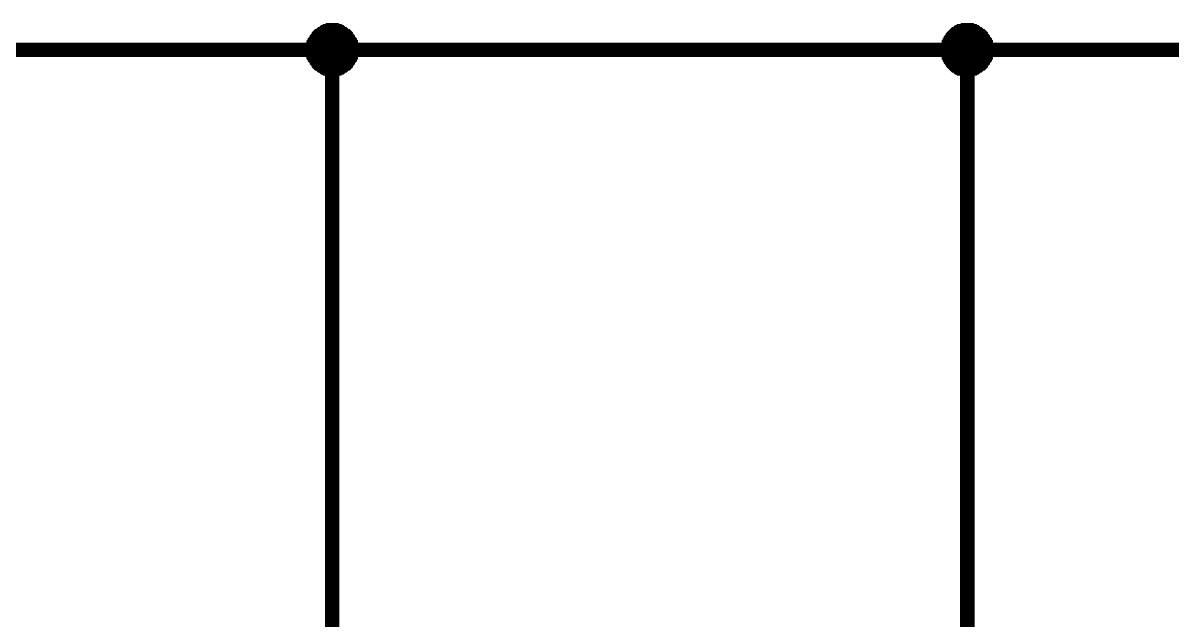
# Model space of a CAD drawing. Header units: millimetres. Extents: x 0 to 594, y 0 to 420.
# Drawn here: x 429.65 to 453.55, y 356.43 to 368.85 of the extents above; entities that cross this region are included whole.
import ezdxf

# ---------------------------------------------------------------- set-up
doc = ezdxf.new("R2010")
doc.units = ezdxf.units.MM
doc.layers.add('Sheet', color=255, linetype='Continuous')

msp = doc.modelspace()

# ---------------------------------------------------------------- linework, layer by layer
at = {"layer": 'Sheet', "color": 0}
for points, const_width in [([(435.573, 368.288), (435.573, 368.31), (435.573, 368.331), (435.573, 368.373), (435.573, 368.394), (435.594, 368.415), (435.594, 368.437), (435.594, 368.458), (435.616, 368.479), (435.616, 368.5), (435.637, 368.521), (435.658, 368.542), (435.658, 368.564), (435.679, 368.585), (435.7, 368.606), (435.7, 368.627), (435.721, 368.648), (435.743, 368.669), (435.764, 368.669), (435.785, 368.691), (435.806, 368.712), (435.827, 368.712), (435.848, 368.733), (435.87, 368.754), (435.891, 368.754), (435.912, 368.775), (435.933, 368.775), (435.954, 368.775), (435.975, 368.796), (435.997, 368.796), (436.039, 368.796), (436.06, 368.796), (436.081, 368.796)], 0.0991), ([(435.573, 368.288), (435.573, 368.31), (435.573, 368.331), (435.573, 368.373), (435.573, 368.394), (435.594, 368.415), (435.594, 368.437), (435.594, 368.458), (435.616, 368.479), (435.616, 368.5), (435.637, 368.521), (435.658, 368.542), (435.658, 368.564), (435.679, 368.585), (435.7, 368.606), (435.7, 368.627), (435.721, 368.648), (435.743, 368.669), (435.764, 368.669), (435.785, 368.691), (435.806, 368.712), (435.827, 368.712), (435.848, 368.733), (435.87, 368.754), (435.891, 368.754), (435.912, 368.775), (435.933, 368.775), (435.954, 368.775), (435.975, 368.796), (435.997, 368.796), (436.039, 368.796), (436.06, 368.796), (436.081, 368.796)], 0.0991), ([(435.573, 368.288), (435.573, 368.31), (435.573, 368.331), (435.573, 368.373), (435.573, 368.394), (435.594, 368.415), (435.594, 368.437), (435.594, 368.458), (435.616, 368.479), (435.616, 368.5), (435.637, 368.521), (435.658, 368.542), (435.658, 368.564), (435.679, 368.585), (435.7, 368.606), (435.7, 368.627), (435.721, 368.648), (435.743, 368.669), (435.764, 368.669), (435.785, 368.691), (435.806, 368.712), (435.827, 368.712), (435.848, 368.733), (435.87, 368.754), (435.891, 368.754), (435.912, 368.775), (435.933, 368.775), (435.954, 368.775), (435.975, 368.796), (435.997, 368.796), (436.039, 368.796), (436.06, 368.796), (436.081, 368.796)], 0.0991), ([(435.573, 368.288), (435.573, 368.31), (435.573, 368.331), (435.573, 368.373), (435.573, 368.394), (435.594, 368.415), (435.594, 368.437), (435.594, 368.458), (435.616, 368.479), (435.616, 368.5), (435.637, 368.521), (435.658, 368.542), (435.658, 368.564), (435.679, 368.585), (435.7, 368.606), (435.7, 368.627), (435.721, 368.648), (435.743, 368.669), (435.764, 368.669), (435.785, 368.691), (435.806, 368.712), (435.827, 368.712), (435.848, 368.733), (435.87, 368.754), (435.891, 368.754), (435.912, 368.775), (435.933, 368.775), (435.954, 368.775), (435.975, 368.796), (435.997, 368.796), (436.039, 368.796), (436.06, 368.796), (436.081, 368.796)], 0.0991), ([(435.573, 368.288), (435.573, 368.31), (435.573, 368.331), (435.573, 368.373), (435.573, 368.394), (435.594, 368.415), (435.594, 368.437), (435.594, 368.458), (435.616, 368.479), (435.616, 368.5), (435.637, 368.521), (435.658, 368.542), (435.658, 368.564), (435.679, 368.585), (435.7, 368.606), (435.7, 368.627), (435.721, 368.648), (435.743, 368.669), (435.764, 368.669), (435.785, 368.691), (435.806, 368.712), (435.827, 368.712), (435.848, 368.733), (435.87, 368.754), (435.891, 368.754), (435.912, 368.775), (435.933, 368.775), (435.954, 368.775), (435.975, 368.796), (435.997, 368.796), (436.039, 368.796), (436.06, 368.796), (436.081, 368.796)], 0.0991), ([(435.573, 368.288), (435.573, 368.31), (435.573, 368.331), (435.573, 368.373), (435.573, 368.394), (435.594, 368.415), (435.594, 368.437), (435.594, 368.458), (435.616, 368.479), (435.616, 368.5), (435.637, 368.521), (435.658, 368.542), (435.658, 368.564), (435.679, 368.585), (435.7, 368.606), (435.7, 368.627), (435.721, 368.648), (435.743, 368.669), (435.764, 368.669), (435.785, 368.691), (435.806, 368.712), (435.827, 368.712), (435.848, 368.733), (435.87, 368.754), (435.891, 368.754), (435.912, 368.775), (435.933, 368.775), (435.954, 368.775), (435.975, 368.796), (435.997, 368.796), (436.039, 368.796), (436.06, 368.796), (436.081, 368.796)], 0.0991), ([(435.573, 368.288), (435.573, 368.31), (435.573, 368.331), (435.573, 368.373), (435.573, 368.394), (435.594, 368.415), (435.594, 368.437), (435.594, 368.458), (435.616, 368.479), (435.616, 368.5), (435.637, 368.521), (435.658, 368.542), (435.658, 368.564), (435.679, 368.585), (435.7, 368.606), (435.7, 368.627), (435.721, 368.648), (435.743, 368.669), (435.764, 368.669), (435.785, 368.691), (435.806, 368.712), (435.827, 368.712), (435.848, 368.733), (435.87, 368.754), (435.891, 368.754), (435.912, 368.775), (435.933, 368.775), (435.954, 368.775), (435.975, 368.796), (435.997, 368.796), (436.039, 368.796), (436.06, 368.796), (436.081, 368.796)], 0.0991), ([(435.573, 368.288), (435.573, 368.31), (435.573, 368.331), (435.573, 368.373), (435.573, 368.394), (435.594, 368.415), (435.594, 368.437), (435.594, 368.458), (435.616, 368.479), (435.616, 368.5), (435.637, 368.521), (435.658, 368.542), (435.658, 368.564), (435.679, 368.585), (435.7, 368.606), (435.7, 368.627), (435.721, 368.648), (435.743, 368.669), (435.764, 368.669), (435.785, 368.691), (435.806, 368.712), (435.827, 368.712), (435.848, 368.733), (435.87, 368.754), (435.891, 368.754), (435.912, 368.775), (435.933, 368.775), (435.954, 368.775), (435.975, 368.796), (435.997, 368.796), (436.039, 368.796), (436.06, 368.796), (436.081, 368.796)], 0.0991), ([(436.081, 368.796), (436.081, 368.796)], 0.0991), ([(436.081, 368.796), (436.102, 368.796), (436.124, 368.796), (436.166, 368.796), (436.187, 368.796), (436.208, 368.775), (436.229, 368.775), (436.25, 368.775), (436.272, 368.754), (436.293, 368.754), (436.314, 368.733), (436.335, 368.712), (436.356, 368.712), (436.377, 368.691), (436.399, 368.669), (436.42, 368.669), (436.441, 368.648), (436.462, 368.627), (436.462, 368.606), (436.483, 368.585), (436.504, 368.564), (436.504, 368.542), (436.526, 368.521), (436.547, 368.5), (436.547, 368.479), (436.568, 368.458), (436.568, 368.437), (436.568, 368.415), (436.589, 368.394), (436.589, 368.373), (436.589, 368.331), (436.589, 368.31), (436.589, 368.288)], 0.0991), ([(436.081, 368.796), (436.081, 368.796)], 0.0991), ([(436.081, 368.796), (436.102, 368.796), (436.124, 368.796), (436.166, 368.796), (436.187, 368.796), (436.208, 368.775), (436.229, 368.775), (436.25, 368.775), (436.272, 368.754), (436.293, 368.754), (436.314, 368.733), (436.335, 368.712), (436.356, 368.712), (436.377, 368.691), (436.399, 368.669), (436.42, 368.669), (436.441, 368.648), (436.462, 368.627), (436.462, 368.606), (436.483, 368.585), (436.504, 368.564), (436.504, 368.542), (436.526, 368.521), (436.547, 368.5), (436.547, 368.479), (436.568, 368.458), (436.568, 368.437), (436.568, 368.415), (436.589, 368.394), (436.589, 368.373), (436.589, 368.331), (436.589, 368.31), (436.589, 368.288)], 0.0991), ([(436.081, 368.796), (436.081, 368.796)], 0.0991), ([(436.081, 368.796), (436.102, 368.796), (436.124, 368.796), (436.166, 368.796), (436.187, 368.796), (436.208, 368.775), (436.229, 368.775), (436.25, 368.775), (436.272, 368.754), (436.293, 368.754), (436.314, 368.733), (436.335, 368.712), (436.356, 368.712), (436.377, 368.691), (436.399, 368.669), (436.42, 368.669), (436.441, 368.648), (436.462, 368.627), (436.462, 368.606), (436.483, 368.585), (436.504, 368.564), (436.504, 368.542), (436.526, 368.521), (436.547, 368.5), (436.547, 368.479), (436.568, 368.458), (436.568, 368.437), (436.568, 368.415), (436.589, 368.394), (436.589, 368.373), (436.589, 368.331), (436.589, 368.31), (436.589, 368.288)], 0.0991), ([(436.081, 368.796), (436.081, 368.796)], 0.0991), ([(436.081, 368.796), (436.102, 368.796), (436.124, 368.796), (436.166, 368.796), (436.187, 368.796), (436.208, 368.775), (436.229, 368.775), (436.25, 368.775), (436.272, 368.754), (436.293, 368.754), (436.314, 368.733), (436.335, 368.712), (436.356, 368.712), (436.377, 368.691), (436.399, 368.669), (436.42, 368.669), (436.441, 368.648), (436.462, 368.627), (436.462, 368.606), (436.483, 368.585), (436.504, 368.564), (436.504, 368.542), (436.526, 368.521), (436.547, 368.5), (436.547, 368.479), (436.568, 368.458), (436.568, 368.437), (436.568, 368.415), (436.589, 368.394), (436.589, 368.373), (436.589, 368.331), (436.589, 368.31), (436.589, 368.288)], 0.0991), ([(436.081, 368.796), (436.081, 368.796)], 0.0991), ([(436.081, 368.796), (436.102, 368.796), (436.124, 368.796), (436.166, 368.796), (436.187, 368.796), (436.208, 368.775), (436.229, 368.775), (436.25, 368.775), (436.272, 368.754), (436.293, 368.754), (436.314, 368.733), (436.335, 368.712), (436.356, 368.712), (436.377, 368.691), (436.399, 368.669), (436.42, 368.669), (436.441, 368.648), (436.462, 368.627), (436.462, 368.606), (436.483, 368.585), (436.504, 368.564), (436.504, 368.542), (436.526, 368.521), (436.547, 368.5), (436.547, 368.479), (436.568, 368.458), (436.568, 368.437), (436.568, 368.415), (436.589, 368.394), (436.589, 368.373), (436.589, 368.331), (436.589, 368.31), (436.589, 368.288)], 0.0991), ([(436.081, 368.796), (436.081, 368.796)], 0.0991), ([(436.081, 368.796), (436.102, 368.796), (436.124, 368.796), (436.166, 368.796), (436.187, 368.796), (436.208, 368.775), (436.229, 368.775), (436.25, 368.775), (436.272, 368.754), (436.293, 368.754), (436.314, 368.733), (436.335, 368.712), (436.356, 368.712), (436.377, 368.691), (436.399, 368.669), (436.42, 368.669), (436.441, 368.648), (436.462, 368.627), (436.462, 368.606), (436.483, 368.585), (436.504, 368.564), (436.504, 368.542), (436.526, 368.521), (436.547, 368.5), (436.547, 368.479), (436.568, 368.458), (436.568, 368.437), (436.568, 368.415), (436.589, 368.394), (436.589, 368.373), (436.589, 368.331), (436.589, 368.31), (436.589, 368.288)], 0.0991), ([(436.081, 368.796), (436.081, 368.796)], 0.0991), ([(436.081, 368.796), (436.102, 368.796), (436.124, 368.796), (436.166, 368.796), (436.187, 368.796), (436.208, 368.775), (436.229, 368.775), (436.25, 368.775), (436.272, 368.754), (436.293, 368.754), (436.314, 368.733), (436.335, 368.712), (436.356, 368.712), (436.377, 368.691), (436.399, 368.669), (436.42, 368.669), (436.441, 368.648), (436.462, 368.627), (436.462, 368.606), (436.483, 368.585), (436.504, 368.564), (436.504, 368.542), (436.526, 368.521), (436.547, 368.5), (436.547, 368.479), (436.568, 368.458), (436.568, 368.437), (436.568, 368.415), (436.589, 368.394), (436.589, 368.373), (436.589, 368.331), (436.589, 368.31), (436.589, 368.288)], 0.0991), ([(436.081, 368.796), (436.081, 368.796)], 0.0991), ([(436.081, 368.796), (436.102, 368.796), (436.124, 368.796), (436.166, 368.796), (436.187, 368.796), (436.208, 368.775), (436.229, 368.775), (436.25, 368.775), (436.272, 368.754), (436.293, 368.754), (436.314, 368.733), (436.335, 368.712), (436.356, 368.712), (436.377, 368.691), (436.399, 368.669), (436.42, 368.669), (436.441, 368.648), (436.462, 368.627), (436.462, 368.606), (436.483, 368.585), (436.504, 368.564), (436.504, 368.542), (436.526, 368.521), (436.547, 368.5), (436.547, 368.479), (436.568, 368.458), (436.568, 368.437), (436.568, 368.415), (436.589, 368.394), (436.589, 368.373), (436.589, 368.331), (436.589, 368.31), (436.589, 368.288)], 0.0991), ([(448.781, 368.288), (448.781, 368.31), (448.781, 368.331), (448.781, 368.373), (448.781, 368.394), (448.802, 368.415), (448.802, 368.437), (448.802, 368.458), (448.823, 368.479), (448.823, 368.5), (448.844, 368.521), (448.844, 368.542), (448.865, 368.564), (448.887, 368.585), (448.887, 368.606), (448.908, 368.627), (448.929, 368.648), (448.95, 368.669), (448.95, 368.669), (448.971, 368.691), (448.992, 368.712), (449.014, 368.712), (449.035, 368.733), (449.056, 368.754), (449.077, 368.754), (449.098, 368.775), (449.141, 368.775), (449.162, 368.775), (449.183, 368.796), (449.204, 368.796), (449.225, 368.796), (449.268, 368.796), (449.289, 368.796)], 0.0991), ([(448.781, 368.288), (448.781, 368.31), (448.781, 368.331), (448.781, 368.373), (448.781, 368.394), (448.802, 368.415), (448.802, 368.437), (448.802, 368.458), (448.823, 368.479), (448.823, 368.5), (448.844, 368.521), (448.844, 368.542), (448.865, 368.564), (448.887, 368.585), (448.887, 368.606), (448.908, 368.627), (448.929, 368.648), (448.95, 368.669), (448.95, 368.669), (448.971, 368.691), (448.992, 368.712), (449.014, 368.712), (449.035, 368.733), (449.056, 368.754), (449.077, 368.754), (449.098, 368.775), (449.141, 368.775), (449.162, 368.775), (449.183, 368.796), (449.204, 368.796), (449.225, 368.796), (449.268, 368.796), (449.289, 368.796)], 0.0991), ([(448.781, 368.288), (448.781, 368.31), (448.781, 368.331), (448.781, 368.373), (448.781, 368.394), (448.802, 368.415), (448.802, 368.437), (448.802, 368.458), (448.823, 368.479), (448.823, 368.5), (448.844, 368.521), (448.844, 368.542), (448.865, 368.564), (448.887, 368.585), (448.887, 368.606), (448.908, 368.627), (448.929, 368.648), (448.95, 368.669), (448.95, 368.669), (448.971, 368.691), (448.992, 368.712), (449.014, 368.712), (449.035, 368.733), (449.056, 368.754), (449.077, 368.754), (449.098, 368.775), (449.141, 368.775), (449.162, 368.775), (449.183, 368.796), (449.204, 368.796), (449.225, 368.796), (449.268, 368.796), (449.289, 368.796)], 0.0991), ([(448.781, 368.288), (448.781, 368.31), (448.781, 368.331), (448.781, 368.373), (448.781, 368.394), (448.802, 368.415), (448.802, 368.437), (448.802, 368.458), (448.823, 368.479), (448.823, 368.5), (448.844, 368.521), (448.844, 368.542), (448.865, 368.564), (448.887, 368.585), (448.887, 368.606), (448.908, 368.627), (448.929, 368.648), (448.95, 368.669), (448.95, 368.669), (448.971, 368.691), (448.992, 368.712), (449.014, 368.712), (449.035, 368.733), (449.056, 368.754), (449.077, 368.754), (449.098, 368.775), (449.141, 368.775), (449.162, 368.775), (449.183, 368.796), (449.204, 368.796), (449.225, 368.796), (449.268, 368.796), (449.289, 368.796)], 0.0991), ([(448.781, 368.288), (448.781, 368.31), (448.781, 368.331), (448.781, 368.373), (448.781, 368.394), (448.802, 368.415), (448.802, 368.437), (448.802, 368.458), (448.823, 368.479), (448.823, 368.5), (448.844, 368.521), (448.844, 368.542), (448.865, 368.564), (448.887, 368.585), (448.887, 368.606), (448.908, 368.627), (448.929, 368.648), (448.95, 368.669), (448.95, 368.669), (448.971, 368.691), (448.992, 368.712), (449.014, 368.712), (449.035, 368.733), (449.056, 368.754), (449.077, 368.754), (449.098, 368.775), (449.141, 368.775), (449.162, 368.775), (449.183, 368.796), (449.204, 368.796), (449.225, 368.796), (449.268, 368.796), (449.289, 368.796)], 0.0991), ([(448.781, 368.288), (448.781, 368.31), (448.781, 368.331), (448.781, 368.373), (448.781, 368.394), (448.802, 368.415), (448.802, 368.437), (448.802, 368.458), (448.823, 368.479), (448.823, 368.5), (448.844, 368.521), (448.844, 368.542), (448.865, 368.564), (448.887, 368.585), (448.887, 368.606), (448.908, 368.627), (448.929, 368.648), (448.95, 368.669), (448.95, 368.669), (448.971, 368.691), (448.992, 368.712), (449.014, 368.712), (449.035, 368.733), (449.056, 368.754), (449.077, 368.754), (449.098, 368.775), (449.141, 368.775), (449.162, 368.775), (449.183, 368.796), (449.204, 368.796), (449.225, 368.796), (449.268, 368.796), (449.289, 368.796)], 0.0991), ([(448.781, 368.288), (448.781, 368.31), (448.781, 368.331), (448.781, 368.373), (448.781, 368.394), (448.802, 368.415), (448.802, 368.437), (448.802, 368.458), (448.823, 368.479), (448.823, 368.5), (448.844, 368.521), (448.844, 368.542), (448.865, 368.564), (448.887, 368.585), (448.887, 368.606), (448.908, 368.627), (448.929, 368.648), (448.95, 368.669), (448.95, 368.669), (448.971, 368.691), (448.992, 368.712), (449.014, 368.712), (449.035, 368.733), (449.056, 368.754), (449.077, 368.754), (449.098, 368.775), (449.141, 368.775), (449.162, 368.775), (449.183, 368.796), (449.204, 368.796), (449.225, 368.796), (449.268, 368.796), (449.289, 368.796)], 0.0991), ([(448.781, 368.288), (448.781, 368.31), (448.781, 368.331), (448.781, 368.373), (448.781, 368.394), (448.802, 368.415), (448.802, 368.437), (448.802, 368.458), (448.823, 368.479), (448.823, 368.5), (448.844, 368.521), (448.844, 368.542), (448.865, 368.564), (448.887, 368.585), (448.887, 368.606), (448.908, 368.627), (448.929, 368.648), (448.95, 368.669), (448.95, 368.669), (448.971, 368.691), (448.992, 368.712), (449.014, 368.712), (449.035, 368.733), (449.056, 368.754), (449.077, 368.754), (449.098, 368.775), (449.141, 368.775), (449.162, 368.775), (449.183, 368.796), (449.204, 368.796), (449.225, 368.796), (449.268, 368.796), (449.289, 368.796)], 0.0991), ([(449.289, 368.796), (449.289, 368.796)], 0.0991), ([(449.289, 368.796), (449.31, 368.796), (449.331, 368.796), (449.373, 368.796), (449.395, 368.796), (449.416, 368.775), (449.437, 368.775), (449.458, 368.775), (449.479, 368.754), (449.5, 368.754), (449.522, 368.733), (449.543, 368.712), (449.564, 368.712), (449.585, 368.691), (449.606, 368.669), (449.627, 368.669), (449.649, 368.648), (449.67, 368.627), (449.67, 368.606), (449.691, 368.585), (449.712, 368.564), (449.712, 368.542), (449.733, 368.521), (449.754, 368.5), (449.754, 368.479), (449.776, 368.458), (449.776, 368.437), (449.776, 368.415), (449.797, 368.394), (449.797, 368.373), (449.797, 368.331), (449.797, 368.31), (449.797, 368.288)], 0.0991), ([(449.289, 368.796), (449.289, 368.796)], 0.0991), ([(449.289, 368.796), (449.31, 368.796), (449.331, 368.796), (449.373, 368.796), (449.395, 368.796), (449.416, 368.775), (449.437, 368.775), (449.458, 368.775), (449.479, 368.754), (449.5, 368.754), (449.522, 368.733), (449.543, 368.712), (449.564, 368.712), (449.585, 368.691), (449.606, 368.669), (449.627, 368.669), (449.649, 368.648), (449.67, 368.627), (449.67, 368.606), (449.691, 368.585), (449.712, 368.564), (449.712, 368.542), (449.733, 368.521), (449.754, 368.5), (449.754, 368.479), (449.776, 368.458), (449.776, 368.437), (449.776, 368.415), (449.797, 368.394), (449.797, 368.373), (449.797, 368.331), (449.797, 368.31), (449.797, 368.288)], 0.0991), ([(449.289, 368.796), (449.289, 368.796)], 0.0991), ([(449.289, 368.796), (449.31, 368.796), (449.331, 368.796), (449.373, 368.796), (449.395, 368.796), (449.416, 368.775), (449.437, 368.775), (449.458, 368.775), (449.479, 368.754), (449.5, 368.754), (449.522, 368.733), (449.543, 368.712), (449.564, 368.712), (449.585, 368.691), (449.606, 368.669), (449.627, 368.669), (449.649, 368.648), (449.67, 368.627), (449.67, 368.606), (449.691, 368.585), (449.712, 368.564), (449.712, 368.542), (449.733, 368.521), (449.754, 368.5), (449.754, 368.479), (449.776, 368.458), (449.776, 368.437), (449.776, 368.415), (449.797, 368.394), (449.797, 368.373), (449.797, 368.331), (449.797, 368.31), (449.797, 368.288)], 0.0991), ([(449.289, 368.796), (449.289, 368.796)], 0.0991), ([(449.289, 368.796), (449.31, 368.796), (449.331, 368.796), (449.373, 368.796), (449.395, 368.796), (449.416, 368.775), (449.437, 368.775), (449.458, 368.775), (449.479, 368.754), (449.5, 368.754), (449.522, 368.733), (449.543, 368.712), (449.564, 368.712), (449.585, 368.691), (449.606, 368.669), (449.627, 368.669), (449.649, 368.648), (449.67, 368.627), (449.67, 368.606), (449.691, 368.585), (449.712, 368.564), (449.712, 368.542), (449.733, 368.521), (449.754, 368.5), (449.754, 368.479), (449.776, 368.458), (449.776, 368.437), (449.776, 368.415), (449.797, 368.394), (449.797, 368.373), (449.797, 368.331), (449.797, 368.31), (449.797, 368.288)], 0.0991), ([(449.289, 368.796), (449.289, 368.796)], 0.0991), ([(449.289, 368.796), (449.31, 368.796), (449.331, 368.796), (449.373, 368.796), (449.395, 368.796), (449.416, 368.775), (449.437, 368.775), (449.458, 368.775), (449.479, 368.754), (449.5, 368.754), (449.522, 368.733), (449.543, 368.712), (449.564, 368.712), (449.585, 368.691), (449.606, 368.669), (449.627, 368.669), (449.649, 368.648), (449.67, 368.627), (449.67, 368.606), (449.691, 368.585), (449.712, 368.564), (449.712, 368.542), (449.733, 368.521), (449.754, 368.5), (449.754, 368.479), (449.776, 368.458), (449.776, 368.437), (449.776, 368.415), (449.797, 368.394), (449.797, 368.373), (449.797, 368.331), (449.797, 368.31), (449.797, 368.288)], 0.0991), ([(449.289, 368.796), (449.289, 368.796)], 0.0991), ([(449.289, 368.796), (449.31, 368.796), (449.331, 368.796), (449.373, 368.796), (449.395, 368.796), (449.416, 368.775), (449.437, 368.775), (449.458, 368.775), (449.479, 368.754), (449.5, 368.754), (449.522, 368.733), (449.543, 368.712), (449.564, 368.712), (449.585, 368.691), (449.606, 368.669), (449.627, 368.669), (449.649, 368.648), (449.67, 368.627), (449.67, 368.606), (449.691, 368.585), (449.712, 368.564), (449.712, 368.542), (449.733, 368.521), (449.754, 368.5), (449.754, 368.479), (449.776, 368.458), (449.776, 368.437), (449.776, 368.415), (449.797, 368.394), (449.797, 368.373), (449.797, 368.331), (449.797, 368.31), (449.797, 368.288)], 0.0991), ([(449.289, 368.796), (449.289, 368.796)], 0.0991), ([(449.289, 368.796), (449.31, 368.796), (449.331, 368.796), (449.373, 368.796), (449.395, 368.796), (449.416, 368.775), (449.437, 368.775), (449.458, 368.775), (449.479, 368.754), (449.5, 368.754), (449.522, 368.733), (449.543, 368.712), (449.564, 368.712), (449.585, 368.691), (449.606, 368.669), (449.627, 368.669), (449.649, 368.648), (449.67, 368.627), (449.67, 368.606), (449.691, 368.585), (449.712, 368.564), (449.712, 368.542), (449.733, 368.521), (449.754, 368.5), (449.754, 368.479), (449.776, 368.458), (449.776, 368.437), (449.776, 368.415), (449.797, 368.394), (449.797, 368.373), (449.797, 368.331), (449.797, 368.31), (449.797, 368.288)], 0.0991), ([(449.289, 368.796), (449.289, 368.796)], 0.0991), ([(449.289, 368.796), (449.31, 368.796), (449.331, 368.796), (449.373, 368.796), (449.395, 368.796), (449.416, 368.775), (449.437, 368.775), (449.458, 368.775), (449.479, 368.754), (449.5, 368.754), (449.522, 368.733), (449.543, 368.712), (449.564, 368.712), (449.585, 368.691), (449.606, 368.669), (449.627, 368.669), (449.649, 368.648), (449.67, 368.627), (449.67, 368.606), (449.691, 368.585), (449.712, 368.564), (449.712, 368.542), (449.733, 368.521), (449.754, 368.5), (449.754, 368.479), (449.776, 368.458), (449.776, 368.437), (449.776, 368.415), (449.797, 368.394), (449.797, 368.373), (449.797, 368.331), (449.797, 368.31), (449.797, 368.288)], 0.0991), ([(347.079, 303.686), (420.291, 303.686), (420.291, 368.288), (420.291, 368.288), (436.081, 368.288), (436.081, 343.099)], 0.3), ([(436.081, 367.78), (436.06, 367.78), (436.039, 367.78), (435.997, 367.78), (435.975, 367.78), (435.954, 367.802), (435.933, 367.802), (435.912, 367.802), (435.891, 367.823), (435.87, 367.823), (435.848, 367.844), (435.827, 367.865), (435.806, 367.865), (435.785, 367.886), (435.764, 367.907), (435.743, 367.907), (435.721, 367.929), (435.7, 367.95), (435.7, 367.971), (435.679, 367.992), (435.658, 368.013), (435.658, 368.034), (435.637, 368.056), (435.616, 368.077), (435.616, 368.098), (435.594, 368.119), (435.594, 368.14), (435.594, 368.161), (435.573, 368.183), (435.573, 368.204), (435.573, 368.246), (435.573, 368.267), (435.573, 368.288)], 0.0991), ([(435.573, 368.288), (435.573, 368.288)], 0.0991), ([(436.081, 367.78), (436.06, 367.78), (436.039, 367.78), (435.997, 367.78), (435.975, 367.78), (435.954, 367.802), (435.933, 367.802), (435.912, 367.802), (435.891, 367.823), (435.87, 367.823), (435.848, 367.844), (435.827, 367.865), (435.806, 367.865), (435.785, 367.886), (435.764, 367.907), (435.743, 367.907), (435.721, 367.929), (435.7, 367.95), (435.7, 367.971), (435.679, 367.992), (435.658, 368.013), (435.658, 368.034), (435.637, 368.056), (435.616, 368.077), (435.616, 368.098), (435.594, 368.119), (435.594, 368.14), (435.594, 368.161), (435.573, 368.183), (435.573, 368.204), (435.573, 368.246), (435.573, 368.267), (435.573, 368.288)], 0.0991), ([(435.573, 368.288), (435.573, 368.288)], 0.0991), ([(436.081, 367.78), (436.06, 367.78), (436.039, 367.78), (435.997, 367.78), (435.975, 367.78), (435.954, 367.802), (435.933, 367.802), (435.912, 367.802), (435.891, 367.823), (435.87, 367.823), (435.848, 367.844), (435.827, 367.865), (435.806, 367.865), (435.785, 367.886), (435.764, 367.907), (435.743, 367.907), (435.721, 367.929), (435.7, 367.95), (435.7, 367.971), (435.679, 367.992), (435.658, 368.013), (435.658, 368.034), (435.637, 368.056), (435.616, 368.077), (435.616, 368.098), (435.594, 368.119), (435.594, 368.14), (435.594, 368.161), (435.573, 368.183), (435.573, 368.204), (435.573, 368.246), (435.573, 368.267), (435.573, 368.288)], 0.0991), ([(435.573, 368.288), (435.573, 368.288)], 0.0991), ([(436.081, 367.78), (436.06, 367.78), (436.039, 367.78), (435.997, 367.78), (435.975, 367.78), (435.954, 367.802), (435.933, 367.802), (435.912, 367.802), (435.891, 367.823), (435.87, 367.823), (435.848, 367.844), (435.827, 367.865), (435.806, 367.865), (435.785, 367.886), (435.764, 367.907), (435.743, 367.907), (435.721, 367.929), (435.7, 367.95), (435.7, 367.971), (435.679, 367.992), (435.658, 368.013), (435.658, 368.034), (435.637, 368.056), (435.616, 368.077), (435.616, 368.098), (435.594, 368.119), (435.594, 368.14), (435.594, 368.161), (435.573, 368.183), (435.573, 368.204), (435.573, 368.246), (435.573, 368.267), (435.573, 368.288)], 0.0991), ([(435.573, 368.288), (435.573, 368.288)], 0.0991), ([(436.081, 367.78), (436.06, 367.78), (436.039, 367.78), (435.997, 367.78), (435.975, 367.78), (435.954, 367.802), (435.933, 367.802), (435.912, 367.802), (435.891, 367.823), (435.87, 367.823), (435.848, 367.844), (435.827, 367.865), (435.806, 367.865), (435.785, 367.886), (435.764, 367.907), (435.743, 367.907), (435.721, 367.929), (435.7, 367.95), (435.7, 367.971), (435.679, 367.992), (435.658, 368.013), (435.658, 368.034), (435.637, 368.056), (435.616, 368.077), (435.616, 368.098), (435.594, 368.119), (435.594, 368.14), (435.594, 368.161), (435.573, 368.183), (435.573, 368.204), (435.573, 368.246), (435.573, 368.267), (435.573, 368.288)], 0.0991), ([(435.573, 368.288), (435.573, 368.288)], 0.0991), ([(436.081, 367.78), (436.06, 367.78), (436.039, 367.78), (435.997, 367.78), (435.975, 367.78), (435.954, 367.802), (435.933, 367.802), (435.912, 367.802), (435.891, 367.823), (435.87, 367.823), (435.848, 367.844), (435.827, 367.865), (435.806, 367.865), (435.785, 367.886), (435.764, 367.907), (435.743, 367.907), (435.721, 367.929), (435.7, 367.95), (435.7, 367.971), (435.679, 367.992), (435.658, 368.013), (435.658, 368.034), (435.637, 368.056), (435.616, 368.077), (435.616, 368.098), (435.594, 368.119), (435.594, 368.14), (435.594, 368.161), (435.573, 368.183), (435.573, 368.204), (435.573, 368.246), (435.573, 368.267), (435.573, 368.288)], 0.0991), ([(435.573, 368.288), (435.573, 368.288)], 0.0991), ([(436.081, 367.78), (436.06, 367.78), (436.039, 367.78), (435.997, 367.78), (435.975, 367.78), (435.954, 367.802), (435.933, 367.802), (435.912, 367.802), (435.891, 367.823), (435.87, 367.823), (435.848, 367.844), (435.827, 367.865), (435.806, 367.865), (435.785, 367.886), (435.764, 367.907), (435.743, 367.907), (435.721, 367.929), (435.7, 367.95), (435.7, 367.971), (435.679, 367.992), (435.658, 368.013), (435.658, 368.034), (435.637, 368.056), (435.616, 368.077), (435.616, 368.098), (435.594, 368.119), (435.594, 368.14), (435.594, 368.161), (435.573, 368.183), (435.573, 368.204), (435.573, 368.246), (435.573, 368.267), (435.573, 368.288)], 0.0991), ([(435.573, 368.288), (435.573, 368.288)], 0.0991), ([(436.081, 367.78), (436.06, 367.78), (436.039, 367.78), (435.997, 367.78), (435.975, 367.78), (435.954, 367.802), (435.933, 367.802), (435.912, 367.802), (435.891, 367.823), (435.87, 367.823), (435.848, 367.844), (435.827, 367.865), (435.806, 367.865), (435.785, 367.886), (435.764, 367.907), (435.743, 367.907), (435.721, 367.929), (435.7, 367.95), (435.7, 367.971), (435.679, 367.992), (435.658, 368.013), (435.658, 368.034), (435.637, 368.056), (435.616, 368.077), (435.616, 368.098), (435.594, 368.119), (435.594, 368.14), (435.594, 368.161), (435.573, 368.183), (435.573, 368.204), (435.573, 368.246), (435.573, 368.267), (435.573, 368.288)], 0.0991), ([(435.573, 368.288), (435.573, 368.288)], 0.0991), ([(436.081, 368.288), (449.289, 368.288), (449.289, 338.485)], 0.3), ([(436.589, 368.288), (436.589, 368.267), (436.589, 368.246), (436.589, 368.204), (436.589, 368.183), (436.568, 368.161), (436.568, 368.14), (436.568, 368.119), (436.547, 368.098), (436.547, 368.077), (436.526, 368.056), (436.504, 368.034), (436.504, 368.013), (436.483, 367.992), (436.462, 367.971), (436.462, 367.95), (436.441, 367.929), (436.42, 367.907), (436.399, 367.907), (436.377, 367.886), (436.356, 367.865), (436.335, 367.865), (436.314, 367.844), (436.293, 367.823), (436.272, 367.823), (436.25, 367.802), (436.229, 367.802), (436.208, 367.802), (436.187, 367.78), (436.166, 367.78), (436.124, 367.78), (436.102, 367.78), (436.081, 367.78)], 0.0991), ([(436.589, 368.288), (436.589, 368.267), (436.589, 368.246), (436.589, 368.204), (436.589, 368.183), (436.568, 368.161), (436.568, 368.14), (436.568, 368.119), (436.547, 368.098), (436.547, 368.077), (436.526, 368.056), (436.504, 368.034), (436.504, 368.013), (436.483, 367.992), (436.462, 367.971), (436.462, 367.95), (436.441, 367.929), (436.42, 367.907), (436.399, 367.907), (436.377, 367.886), (436.356, 367.865), (436.335, 367.865), (436.314, 367.844), (436.293, 367.823), (436.272, 367.823), (436.25, 367.802), (436.229, 367.802), (436.208, 367.802), (436.187, 367.78), (436.166, 367.78), (436.124, 367.78), (436.102, 367.78), (436.081, 367.78)], 0.0991), ([(436.589, 368.288), (436.589, 368.267), (436.589, 368.246), (436.589, 368.204), (436.589, 368.183), (436.568, 368.161), (436.568, 368.14), (436.568, 368.119), (436.547, 368.098), (436.547, 368.077), (436.526, 368.056), (436.504, 368.034), (436.504, 368.013), (436.483, 367.992), (436.462, 367.971), (436.462, 367.95), (436.441, 367.929), (436.42, 367.907), (436.399, 367.907), (436.377, 367.886), (436.356, 367.865), (436.335, 367.865), (436.314, 367.844), (436.293, 367.823), (436.272, 367.823), (436.25, 367.802), (436.229, 367.802), (436.208, 367.802), (436.187, 367.78), (436.166, 367.78), (436.124, 367.78), (436.102, 367.78), (436.081, 367.78)], 0.0991), ([(436.589, 368.288), (436.589, 368.267), (436.589, 368.246), (436.589, 368.204), (436.589, 368.183), (436.568, 368.161), (436.568, 368.14), (436.568, 368.119), (436.547, 368.098), (436.547, 368.077), (436.526, 368.056), (436.504, 368.034), (436.504, 368.013), (436.483, 367.992), (436.462, 367.971), (436.462, 367.95), (436.441, 367.929), (436.42, 367.907), (436.399, 367.907), (436.377, 367.886), (436.356, 367.865), (436.335, 367.865), (436.314, 367.844), (436.293, 367.823), (436.272, 367.823), (436.25, 367.802), (436.229, 367.802), (436.208, 367.802), (436.187, 367.78), (436.166, 367.78), (436.124, 367.78), (436.102, 367.78), (436.081, 367.78)], 0.0991), ([(436.589, 368.288), (436.589, 368.267), (436.589, 368.246), (436.589, 368.204), (436.589, 368.183), (436.568, 368.161), (436.568, 368.14), (436.568, 368.119), (436.547, 368.098), (436.547, 368.077), (436.526, 368.056), (436.504, 368.034), (436.504, 368.013), (436.483, 367.992), (436.462, 367.971), (436.462, 367.95), (436.441, 367.929), (436.42, 367.907), (436.399, 367.907), (436.377, 367.886), (436.356, 367.865), (436.335, 367.865), (436.314, 367.844), (436.293, 367.823), (436.272, 367.823), (436.25, 367.802), (436.229, 367.802), (436.208, 367.802), (436.187, 367.78), (436.166, 367.78), (436.124, 367.78), (436.102, 367.78), (436.081, 367.78)], 0.0991), ([(436.589, 368.288), (436.589, 368.267), (436.589, 368.246), (436.589, 368.204), (436.589, 368.183), (436.568, 368.161), (436.568, 368.14), (436.568, 368.119), (436.547, 368.098), (436.547, 368.077), (436.526, 368.056), (436.504, 368.034), (436.504, 368.013), (436.483, 367.992), (436.462, 367.971), (436.462, 367.95), (436.441, 367.929), (436.42, 367.907), (436.399, 367.907), (436.377, 367.886), (436.356, 367.865), (436.335, 367.865), (436.314, 367.844), (436.293, 367.823), (436.272, 367.823), (436.25, 367.802), (436.229, 367.802), (436.208, 367.802), (436.187, 367.78), (436.166, 367.78), (436.124, 367.78), (436.102, 367.78), (436.081, 367.78)], 0.0991), ([(436.589, 368.288), (436.589, 368.267), (436.589, 368.246), (436.589, 368.204), (436.589, 368.183), (436.568, 368.161), (436.568, 368.14), (436.568, 368.119), (436.547, 368.098), (436.547, 368.077), (436.526, 368.056), (436.504, 368.034), (436.504, 368.013), (436.483, 367.992), (436.462, 367.971), (436.462, 367.95), (436.441, 367.929), (436.42, 367.907), (436.399, 367.907), (436.377, 367.886), (436.356, 367.865), (436.335, 367.865), (436.314, 367.844), (436.293, 367.823), (436.272, 367.823), (436.25, 367.802), (436.229, 367.802), (436.208, 367.802), (436.187, 367.78), (436.166, 367.78), (436.124, 367.78), (436.102, 367.78), (436.081, 367.78)], 0.0991), ([(436.589, 368.288), (436.589, 368.267), (436.589, 368.246), (436.589, 368.204), (436.589, 368.183), (436.568, 368.161), (436.568, 368.14), (436.568, 368.119), (436.547, 368.098), (436.547, 368.077), (436.526, 368.056), (436.504, 368.034), (436.504, 368.013), (436.483, 367.992), (436.462, 367.971), (436.462, 367.95), (436.441, 367.929), (436.42, 367.907), (436.399, 367.907), (436.377, 367.886), (436.356, 367.865), (436.335, 367.865), (436.314, 367.844), (436.293, 367.823), (436.272, 367.823), (436.25, 367.802), (436.229, 367.802), (436.208, 367.802), (436.187, 367.78), (436.166, 367.78), (436.124, 367.78), (436.102, 367.78), (436.081, 367.78)], 0.0991), ([(436.589, 368.288), (436.589, 368.288), (436.589, 368.288), (436.589, 368.288), (436.589, 368.288), (436.589, 368.288), (436.589, 368.288), (436.589, 368.288), (436.589, 368.288), (436.589, 368.288), (436.589, 368.288), (436.589, 368.288), (436.589, 368.288), (436.589, 368.288), (436.589, 368.288), (436.589, 368.288), (436.589, 368.288), (436.589, 368.288), (436.589, 368.288), (436.589, 368.288), (436.589, 368.288), (436.589, 368.288), (436.589, 368.288), (436.589, 368.288), (436.589, 368.288), (436.589, 368.288), (436.589, 368.288), (436.589, 368.288), (436.589, 368.288), (436.589, 368.288), (436.589, 368.288), (436.589, 368.288), (436.589, 368.288)], 0.0991), ([(436.589, 368.288), (436.589, 368.288)], 0.0991), ([(436.589, 368.288), (436.589, 368.288), (436.589, 368.288), (436.589, 368.288), (436.589, 368.288), (436.589, 368.288), (436.589, 368.288), (436.589, 368.288), (436.589, 368.288), (436.589, 368.288), (436.589, 368.288), (436.589, 368.288), (436.589, 368.288), (436.589, 368.288), (436.589, 368.288), (436.589, 368.288), (436.589, 368.288), (436.589, 368.288), (436.589, 368.288), (436.589, 368.288), (436.589, 368.288), (436.589, 368.288), (436.589, 368.288), (436.589, 368.288), (436.589, 368.288), (436.589, 368.288), (436.589, 368.288), (436.589, 368.288), (436.589, 368.288), (436.589, 368.288), (436.589, 368.288), (436.589, 368.288), (436.589, 368.288)], 0.0991), ([(436.589, 368.288), (436.589, 368.288)], 0.0991), ([(436.589, 368.288), (436.589, 368.288), (436.589, 368.288), (436.589, 368.288), (436.589, 368.288), (436.589, 368.288), (436.589, 368.288), (436.589, 368.288), (436.589, 368.288), (436.589, 368.288), (436.589, 368.288), (436.589, 368.288), (436.589, 368.288), (436.589, 368.288), (436.589, 368.288), (436.589, 368.288), (436.589, 368.288), (436.589, 368.288), (436.589, 368.288), (436.589, 368.288), (436.589, 368.288), (436.589, 368.288), (436.589, 368.288), (436.589, 368.288), (436.589, 368.288), (436.589, 368.288), (436.589, 368.288), (436.589, 368.288), (436.589, 368.288), (436.589, 368.288), (436.589, 368.288), (436.589, 368.288), (436.589, 368.288)], 0.0991), ([(436.589, 368.288), (436.589, 368.288)], 0.0991), ([(436.589, 368.288), (436.589, 368.288), (436.589, 368.288), (436.589, 368.288), (436.589, 368.288), (436.589, 368.288), (436.589, 368.288), (436.589, 368.288), (436.589, 368.288), (436.589, 368.288), (436.589, 368.288), (436.589, 368.288), (436.589, 368.288), (436.589, 368.288), (436.589, 368.288), (436.589, 368.288), (436.589, 368.288), (436.589, 368.288), (436.589, 368.288), (436.589, 368.288), (436.589, 368.288), (436.589, 368.288), (436.589, 368.288), (436.589, 368.288), (436.589, 368.288), (436.589, 368.288), (436.589, 368.288), (436.589, 368.288), (436.589, 368.288), (436.589, 368.288), (436.589, 368.288), (436.589, 368.288), (436.589, 368.288)], 0.0991), ([(436.589, 368.288), (436.589, 368.288)], 0.0991), ([(436.589, 368.288), (436.589, 368.288), (436.589, 368.288), (436.589, 368.288), (436.589, 368.288), (436.589, 368.288), (436.589, 368.288), (436.589, 368.288), (436.589, 368.288), (436.589, 368.288), (436.589, 368.288), (436.589, 368.288), (436.589, 368.288), (436.589, 368.288), (436.589, 368.288), (436.589, 368.288), (436.589, 368.288), (436.589, 368.288), (436.589, 368.288), (436.589, 368.288), (436.589, 368.288), (436.589, 368.288), (436.589, 368.288), (436.589, 368.288), (436.589, 368.288), (436.589, 368.288), (436.589, 368.288), (436.589, 368.288), (436.589, 368.288), (436.589, 368.288), (436.589, 368.288), (436.589, 368.288), (436.589, 368.288)], 0.0991), ([(436.589, 368.288), (436.589, 368.288)], 0.0991), ([(436.589, 368.288), (436.589, 368.288), (436.589, 368.288), (436.589, 368.288), (436.589, 368.288), (436.589, 368.288), (436.589, 368.288), (436.589, 368.288), (436.589, 368.288), (436.589, 368.288), (436.589, 368.288), (436.589, 368.288), (436.589, 368.288), (436.589, 368.288), (436.589, 368.288), (436.589, 368.288), (436.589, 368.288), (436.589, 368.288), (436.589, 368.288), (436.589, 368.288), (436.589, 368.288), (436.589, 368.288), (436.589, 368.288), (436.589, 368.288), (436.589, 368.288), (436.589, 368.288), (436.589, 368.288), (436.589, 368.288), (436.589, 368.288), (436.589, 368.288), (436.589, 368.288), (436.589, 368.288), (436.589, 368.288)], 0.0991), ([(436.589, 368.288), (436.589, 368.288)], 0.0991), ([(436.589, 368.288), (436.589, 368.288), (436.589, 368.288), (436.589, 368.288), (436.589, 368.288), (436.589, 368.288), (436.589, 368.288), (436.589, 368.288), (436.589, 368.288), (436.589, 368.288), (436.589, 368.288), (436.589, 368.288), (436.589, 368.288), (436.589, 368.288), (436.589, 368.288), (436.589, 368.288), (436.589, 368.288), (436.589, 368.288), (436.589, 368.288), (436.589, 368.288), (436.589, 368.288), (436.589, 368.288), (436.589, 368.288), (436.589, 368.288), (436.589, 368.288), (436.589, 368.288), (436.589, 368.288), (436.589, 368.288), (436.589, 368.288), (436.589, 368.288), (436.589, 368.288), (436.589, 368.288), (436.589, 368.288)], 0.0991), ([(436.589, 368.288), (436.589, 368.288)], 0.0991), ([(436.589, 368.288), (436.589, 368.288), (436.589, 368.288), (436.589, 368.288), (436.589, 368.288), (436.589, 368.288), (436.589, 368.288), (436.589, 368.288), (436.589, 368.288), (436.589, 368.288), (436.589, 368.288), (436.589, 368.288), (436.589, 368.288), (436.589, 368.288), (436.589, 368.288), (436.589, 368.288), (436.589, 368.288), (436.589, 368.288), (436.589, 368.288), (436.589, 368.288), (436.589, 368.288), (436.589, 368.288), (436.589, 368.288), (436.589, 368.288), (436.589, 368.288), (436.589, 368.288), (436.589, 368.288), (436.589, 368.288), (436.589, 368.288), (436.589, 368.288), (436.589, 368.288), (436.589, 368.288), (436.589, 368.288)], 0.0991), ([(436.589, 368.288), (436.589, 368.288)], 0.0991), ([(449.289, 367.78), (449.268, 367.78), (449.225, 367.78), (449.204, 367.78), (449.183, 367.78), (449.162, 367.802), (449.141, 367.802), (449.098, 367.802), (449.077, 367.823), (449.056, 367.823), (449.035, 367.844), (449.014, 367.865), (448.992, 367.865), (448.971, 367.886), (448.95, 367.907), (448.95, 367.907), (448.929, 367.929), (448.908, 367.95), (448.887, 367.971), (448.887, 367.992), (448.865, 368.013), (448.844, 368.034), (448.844, 368.056), (448.823, 368.077), (448.823, 368.098), (448.802, 368.119), (448.802, 368.14), (448.802, 368.161), (448.781, 368.183), (448.781, 368.204), (448.781, 368.246), (448.781, 368.267), (448.781, 368.288)], 0.0991), ([(448.781, 368.288), (448.781, 368.288)], 0.0991), ([(449.289, 367.78), (449.268, 367.78), (449.225, 367.78), (449.204, 367.78), (449.183, 367.78), (449.162, 367.802), (449.141, 367.802), (449.098, 367.802), (449.077, 367.823), (449.056, 367.823), (449.035, 367.844), (449.014, 367.865), (448.992, 367.865), (448.971, 367.886), (448.95, 367.907), (448.95, 367.907), (448.929, 367.929), (448.908, 367.95), (448.887, 367.971), (448.887, 367.992), (448.865, 368.013), (448.844, 368.034), (448.844, 368.056), (448.823, 368.077), (448.823, 368.098), (448.802, 368.119), (448.802, 368.14), (448.802, 368.161), (448.781, 368.183), (448.781, 368.204), (448.781, 368.246), (448.781, 368.267), (448.781, 368.288)], 0.0991), ([(448.781, 368.288), (448.781, 368.288)], 0.0991), ([(449.289, 367.78), (449.268, 367.78), (449.225, 367.78), (449.204, 367.78), (449.183, 367.78), (449.162, 367.802), (449.141, 367.802), (449.098, 367.802), (449.077, 367.823), (449.056, 367.823), (449.035, 367.844), (449.014, 367.865), (448.992, 367.865), (448.971, 367.886), (448.95, 367.907), (448.95, 367.907), (448.929, 367.929), (448.908, 367.95), (448.887, 367.971), (448.887, 367.992), (448.865, 368.013), (448.844, 368.034), (448.844, 368.056), (448.823, 368.077), (448.823, 368.098), (448.802, 368.119), (448.802, 368.14), (448.802, 368.161), (448.781, 368.183), (448.781, 368.204), (448.781, 368.246), (448.781, 368.267), (448.781, 368.288)], 0.0991), ([(448.781, 368.288), (448.781, 368.288)], 0.0991), ([(449.289, 367.78), (449.268, 367.78), (449.225, 367.78), (449.204, 367.78), (449.183, 367.78), (449.162, 367.802), (449.141, 367.802), (449.098, 367.802), (449.077, 367.823), (449.056, 367.823), (449.035, 367.844), (449.014, 367.865), (448.992, 367.865), (448.971, 367.886), (448.95, 367.907), (448.95, 367.907), (448.929, 367.929), (448.908, 367.95), (448.887, 367.971), (448.887, 367.992), (448.865, 368.013), (448.844, 368.034), (448.844, 368.056), (448.823, 368.077), (448.823, 368.098), (448.802, 368.119), (448.802, 368.14), (448.802, 368.161), (448.781, 368.183), (448.781, 368.204), (448.781, 368.246), (448.781, 368.267), (448.781, 368.288)], 0.0991), ([(448.781, 368.288), (448.781, 368.288)], 0.0991), ([(449.289, 367.78), (449.268, 367.78), (449.225, 367.78), (449.204, 367.78), (449.183, 367.78), (449.162, 367.802), (449.141, 367.802), (449.098, 367.802), (449.077, 367.823), (449.056, 367.823), (449.035, 367.844), (449.014, 367.865), (448.992, 367.865), (448.971, 367.886), (448.95, 367.907), (448.95, 367.907), (448.929, 367.929), (448.908, 367.95), (448.887, 367.971), (448.887, 367.992), (448.865, 368.013), (448.844, 368.034), (448.844, 368.056), (448.823, 368.077), (448.823, 368.098), (448.802, 368.119), (448.802, 368.14), (448.802, 368.161), (448.781, 368.183), (448.781, 368.204), (448.781, 368.246), (448.781, 368.267), (448.781, 368.288)], 0.0991), ([(448.781, 368.288), (448.781, 368.288)], 0.0991), ([(449.289, 367.78), (449.268, 367.78), (449.225, 367.78), (449.204, 367.78), (449.183, 367.78), (449.162, 367.802), (449.141, 367.802), (449.098, 367.802), (449.077, 367.823), (449.056, 367.823), (449.035, 367.844), (449.014, 367.865), (448.992, 367.865), (448.971, 367.886), (448.95, 367.907), (448.95, 367.907), (448.929, 367.929), (448.908, 367.95), (448.887, 367.971), (448.887, 367.992), (448.865, 368.013), (448.844, 368.034), (448.844, 368.056), (448.823, 368.077), (448.823, 368.098), (448.802, 368.119), (448.802, 368.14), (448.802, 368.161), (448.781, 368.183), (448.781, 368.204), (448.781, 368.246), (448.781, 368.267), (448.781, 368.288)], 0.0991), ([(448.781, 368.288), (448.781, 368.288)], 0.0991), ([(449.289, 367.78), (449.268, 367.78), (449.225, 367.78), (449.204, 367.78), (449.183, 367.78), (449.162, 367.802), (449.141, 367.802), (449.098, 367.802), (449.077, 367.823), (449.056, 367.823), (449.035, 367.844), (449.014, 367.865), (448.992, 367.865), (448.971, 367.886), (448.95, 367.907), (448.95, 367.907), (448.929, 367.929), (448.908, 367.95), (448.887, 367.971), (448.887, 367.992), (448.865, 368.013), (448.844, 368.034), (448.844, 368.056), (448.823, 368.077), (448.823, 368.098), (448.802, 368.119), (448.802, 368.14), (448.802, 368.161), (448.781, 368.183), (448.781, 368.204), (448.781, 368.246), (448.781, 368.267), (448.781, 368.288)], 0.0991), ([(448.781, 368.288), (448.781, 368.288)], 0.0991), ([(449.289, 367.78), (449.268, 367.78), (449.225, 367.78), (449.204, 367.78), (449.183, 367.78), (449.162, 367.802), (449.141, 367.802), (449.098, 367.802), (449.077, 367.823), (449.056, 367.823), (449.035, 367.844), (449.014, 367.865), (448.992, 367.865), (448.971, 367.886), (448.95, 367.907), (448.95, 367.907), (448.929, 367.929), (448.908, 367.95), (448.887, 367.971), (448.887, 367.992), (448.865, 368.013), (448.844, 368.034), (448.844, 368.056), (448.823, 368.077), (448.823, 368.098), (448.802, 368.119), (448.802, 368.14), (448.802, 368.161), (448.781, 368.183), (448.781, 368.204), (448.781, 368.246), (448.781, 368.267), (448.781, 368.288)], 0.0991), ([(448.781, 368.288), (448.781, 368.288)], 0.0991), ([(449.289, 368.288), (452.188, 368.288)], 0.3), ([(449.797, 368.288), (449.797, 368.267), (449.797, 368.246), (449.797, 368.204), (449.797, 368.183), (449.776, 368.161), (449.776, 368.14), (449.776, 368.119), (449.754, 368.098), (449.754, 368.077), (449.733, 368.056), (449.712, 368.034), (449.712, 368.013), (449.691, 367.992), (449.67, 367.971), (449.67, 367.95), (449.649, 367.929), (449.627, 367.907), (449.606, 367.907), (449.585, 367.886), (449.564, 367.865), (449.543, 367.865), (449.522, 367.844), (449.5, 367.823), (449.479, 367.823), (449.458, 367.802), (449.437, 367.802), (449.416, 367.802), (449.395, 367.78), (449.373, 367.78), (449.331, 367.78), (449.31, 367.78), (449.289, 367.78)], 0.0991), ([(449.797, 368.288), (449.797, 368.267), (449.797, 368.246), (449.797, 368.204), (449.797, 368.183), (449.776, 368.161), (449.776, 368.14), (449.776, 368.119), (449.754, 368.098), (449.754, 368.077), (449.733, 368.056), (449.712, 368.034), (449.712, 368.013), (449.691, 367.992), (449.67, 367.971), (449.67, 367.95), (449.649, 367.929), (449.627, 367.907), (449.606, 367.907), (449.585, 367.886), (449.564, 367.865), (449.543, 367.865), (449.522, 367.844), (449.5, 367.823), (449.479, 367.823), (449.458, 367.802), (449.437, 367.802), (449.416, 367.802), (449.395, 367.78), (449.373, 367.78), (449.331, 367.78), (449.31, 367.78), (449.289, 367.78)], 0.0991), ([(449.797, 368.288), (449.797, 368.267), (449.797, 368.246), (449.797, 368.204), (449.797, 368.183), (449.776, 368.161), (449.776, 368.14), (449.776, 368.119), (449.754, 368.098), (449.754, 368.077), (449.733, 368.056), (449.712, 368.034), (449.712, 368.013), (449.691, 367.992), (449.67, 367.971), (449.67, 367.95), (449.649, 367.929), (449.627, 367.907), (449.606, 367.907), (449.585, 367.886), (449.564, 367.865), (449.543, 367.865), (449.522, 367.844), (449.5, 367.823), (449.479, 367.823), (449.458, 367.802), (449.437, 367.802), (449.416, 367.802), (449.395, 367.78), (449.373, 367.78), (449.331, 367.78), (449.31, 367.78), (449.289, 367.78)], 0.0991), ([(449.797, 368.288), (449.797, 368.267), (449.797, 368.246), (449.797, 368.204), (449.797, 368.183), (449.776, 368.161), (449.776, 368.14), (449.776, 368.119), (449.754, 368.098), (449.754, 368.077), (449.733, 368.056), (449.712, 368.034), (449.712, 368.013), (449.691, 367.992), (449.67, 367.971), (449.67, 367.95), (449.649, 367.929), (449.627, 367.907), (449.606, 367.907), (449.585, 367.886), (449.564, 367.865), (449.543, 367.865), (449.522, 367.844), (449.5, 367.823), (449.479, 367.823), (449.458, 367.802), (449.437, 367.802), (449.416, 367.802), (449.395, 367.78), (449.373, 367.78), (449.331, 367.78), (449.31, 367.78), (449.289, 367.78)], 0.0991), ([(449.797, 368.288), (449.797, 368.267), (449.797, 368.246), (449.797, 368.204), (449.797, 368.183), (449.776, 368.161), (449.776, 368.14), (449.776, 368.119), (449.754, 368.098), (449.754, 368.077), (449.733, 368.056), (449.712, 368.034), (449.712, 368.013), (449.691, 367.992), (449.67, 367.971), (449.67, 367.95), (449.649, 367.929), (449.627, 367.907), (449.606, 367.907), (449.585, 367.886), (449.564, 367.865), (449.543, 367.865), (449.522, 367.844), (449.5, 367.823), (449.479, 367.823), (449.458, 367.802), (449.437, 367.802), (449.416, 367.802), (449.395, 367.78), (449.373, 367.78), (449.331, 367.78), (449.31, 367.78), (449.289, 367.78)], 0.0991), ([(449.797, 368.288), (449.797, 368.267), (449.797, 368.246), (449.797, 368.204), (449.797, 368.183), (449.776, 368.161), (449.776, 368.14), (449.776, 368.119), (449.754, 368.098), (449.754, 368.077), (449.733, 368.056), (449.712, 368.034), (449.712, 368.013), (449.691, 367.992), (449.67, 367.971), (449.67, 367.95), (449.649, 367.929), (449.627, 367.907), (449.606, 367.907), (449.585, 367.886), (449.564, 367.865), (449.543, 367.865), (449.522, 367.844), (449.5, 367.823), (449.479, 367.823), (449.458, 367.802), (449.437, 367.802), (449.416, 367.802), (449.395, 367.78), (449.373, 367.78), (449.331, 367.78), (449.31, 367.78), (449.289, 367.78)], 0.0991), ([(449.797, 368.288), (449.797, 368.267), (449.797, 368.246), (449.797, 368.204), (449.797, 368.183), (449.776, 368.161), (449.776, 368.14), (449.776, 368.119), (449.754, 368.098), (449.754, 368.077), (449.733, 368.056), (449.712, 368.034), (449.712, 368.013), (449.691, 367.992), (449.67, 367.971), (449.67, 367.95), (449.649, 367.929), (449.627, 367.907), (449.606, 367.907), (449.585, 367.886), (449.564, 367.865), (449.543, 367.865), (449.522, 367.844), (449.5, 367.823), (449.479, 367.823), (449.458, 367.802), (449.437, 367.802), (449.416, 367.802), (449.395, 367.78), (449.373, 367.78), (449.331, 367.78), (449.31, 367.78), (449.289, 367.78)], 0.0991), ([(449.797, 368.288), (449.797, 368.267), (449.797, 368.246), (449.797, 368.204), (449.797, 368.183), (449.776, 368.161), (449.776, 368.14), (449.776, 368.119), (449.754, 368.098), (449.754, 368.077), (449.733, 368.056), (449.712, 368.034), (449.712, 368.013), (449.691, 367.992), (449.67, 367.971), (449.67, 367.95), (449.649, 367.929), (449.627, 367.907), (449.606, 367.907), (449.585, 367.886), (449.564, 367.865), (449.543, 367.865), (449.522, 367.844), (449.5, 367.823), (449.479, 367.823), (449.458, 367.802), (449.437, 367.802), (449.416, 367.802), (449.395, 367.78), (449.373, 367.78), (449.331, 367.78), (449.31, 367.78), (449.289, 367.78)], 0.0991), ([(449.797, 368.288), (449.797, 368.288), (449.797, 368.288), (449.797, 368.288), (449.797, 368.288), (449.797, 368.288), (449.797, 368.288), (449.797, 368.288), (449.797, 368.288), (449.797, 368.288), (449.797, 368.288), (449.797, 368.288), (449.797, 368.288), (449.797, 368.288), (449.797, 368.288), (449.797, 368.288), (449.797, 368.288), (449.797, 368.288), (449.797, 368.288), (449.797, 368.288), (449.797, 368.288), (449.797, 368.288), (449.797, 368.288), (449.797, 368.288), (449.797, 368.288), (449.797, 368.288), (449.797, 368.288), (449.797, 368.288), (449.797, 368.288), (449.797, 368.288), (449.797, 368.288), (449.797, 368.288), (449.797, 368.288)], 0.0991), ([(449.797, 368.288), (449.797, 368.288)], 0.0991), ([(449.797, 368.288), (449.797, 368.288), (449.797, 368.288), (449.797, 368.288), (449.797, 368.288), (449.797, 368.288), (449.797, 368.288), (449.797, 368.288), (449.797, 368.288), (449.797, 368.288), (449.797, 368.288), (449.797, 368.288), (449.797, 368.288), (449.797, 368.288), (449.797, 368.288), (449.797, 368.288), (449.797, 368.288), (449.797, 368.288), (449.797, 368.288), (449.797, 368.288), (449.797, 368.288), (449.797, 368.288), (449.797, 368.288), (449.797, 368.288), (449.797, 368.288), (449.797, 368.288), (449.797, 368.288), (449.797, 368.288), (449.797, 368.288), (449.797, 368.288), (449.797, 368.288), (449.797, 368.288), (449.797, 368.288)], 0.0991), ([(449.797, 368.288), (449.797, 368.288)], 0.0991), ([(449.797, 368.288), (449.797, 368.288), (449.797, 368.288), (449.797, 368.288), (449.797, 368.288), (449.797, 368.288), (449.797, 368.288), (449.797, 368.288), (449.797, 368.288), (449.797, 368.288), (449.797, 368.288), (449.797, 368.288), (449.797, 368.288), (449.797, 368.288), (449.797, 368.288), (449.797, 368.288), (449.797, 368.288), (449.797, 368.288), (449.797, 368.288), (449.797, 368.288), (449.797, 368.288), (449.797, 368.288), (449.797, 368.288), (449.797, 368.288), (449.797, 368.288), (449.797, 368.288), (449.797, 368.288), (449.797, 368.288), (449.797, 368.288), (449.797, 368.288), (449.797, 368.288), (449.797, 368.288), (449.797, 368.288)], 0.0991), ([(449.797, 368.288), (449.797, 368.288)], 0.0991), ([(449.797, 368.288), (449.797, 368.288), (449.797, 368.288), (449.797, 368.288), (449.797, 368.288), (449.797, 368.288), (449.797, 368.288), (449.797, 368.288), (449.797, 368.288), (449.797, 368.288), (449.797, 368.288), (449.797, 368.288), (449.797, 368.288), (449.797, 368.288), (449.797, 368.288), (449.797, 368.288), (449.797, 368.288), (449.797, 368.288), (449.797, 368.288), (449.797, 368.288), (449.797, 368.288), (449.797, 368.288), (449.797, 368.288), (449.797, 368.288), (449.797, 368.288), (449.797, 368.288), (449.797, 368.288), (449.797, 368.288), (449.797, 368.288), (449.797, 368.288), (449.797, 368.288), (449.797, 368.288), (449.797, 368.288)], 0.0991), ([(449.797, 368.288), (449.797, 368.288)], 0.0991), ([(449.797, 368.288), (449.797, 368.288), (449.797, 368.288), (449.797, 368.288), (449.797, 368.288), (449.797, 368.288), (449.797, 368.288), (449.797, 368.288), (449.797, 368.288), (449.797, 368.288), (449.797, 368.288), (449.797, 368.288), (449.797, 368.288), (449.797, 368.288), (449.797, 368.288), (449.797, 368.288), (449.797, 368.288), (449.797, 368.288), (449.797, 368.288), (449.797, 368.288), (449.797, 368.288), (449.797, 368.288), (449.797, 368.288), (449.797, 368.288), (449.797, 368.288), (449.797, 368.288), (449.797, 368.288), (449.797, 368.288), (449.797, 368.288), (449.797, 368.288), (449.797, 368.288), (449.797, 368.288), (449.797, 368.288)], 0.0991), ([(449.797, 368.288), (449.797, 368.288)], 0.0991), ([(449.797, 368.288), (449.797, 368.288), (449.797, 368.288), (449.797, 368.288), (449.797, 368.288), (449.797, 368.288), (449.797, 368.288), (449.797, 368.288), (449.797, 368.288), (449.797, 368.288), (449.797, 368.288), (449.797, 368.288), (449.797, 368.288), (449.797, 368.288), (449.797, 368.288), (449.797, 368.288), (449.797, 368.288), (449.797, 368.288), (449.797, 368.288), (449.797, 368.288), (449.797, 368.288), (449.797, 368.288), (449.797, 368.288), (449.797, 368.288), (449.797, 368.288), (449.797, 368.288), (449.797, 368.288), (449.797, 368.288), (449.797, 368.288), (449.797, 368.288), (449.797, 368.288), (449.797, 368.288), (449.797, 368.288)], 0.0991), ([(449.797, 368.288), (449.797, 368.288)], 0.0991), ([(449.797, 368.288), (449.797, 368.288), (449.797, 368.288), (449.797, 368.288), (449.797, 368.288), (449.797, 368.288), (449.797, 368.288), (449.797, 368.288), (449.797, 368.288), (449.797, 368.288), (449.797, 368.288), (449.797, 368.288), (449.797, 368.288), (449.797, 368.288), (449.797, 368.288), (449.797, 368.288), (449.797, 368.288), (449.797, 368.288), (449.797, 368.288), (449.797, 368.288), (449.797, 368.288), (449.797, 368.288), (449.797, 368.288), (449.797, 368.288), (449.797, 368.288), (449.797, 368.288), (449.797, 368.288), (449.797, 368.288), (449.797, 368.288), (449.797, 368.288), (449.797, 368.288), (449.797, 368.288), (449.797, 368.288)], 0.0991), ([(449.797, 368.288), (449.797, 368.288)], 0.0991), ([(449.797, 368.288), (449.797, 368.288), (449.797, 368.288), (449.797, 368.288), (449.797, 368.288), (449.797, 368.288), (449.797, 368.288), (449.797, 368.288), (449.797, 368.288), (449.797, 368.288), (449.797, 368.288), (449.797, 368.288), (449.797, 368.288), (449.797, 368.288), (449.797, 368.288), (449.797, 368.288), (449.797, 368.288), (449.797, 368.288), (449.797, 368.288), (449.797, 368.288), (449.797, 368.288), (449.797, 368.288), (449.797, 368.288), (449.797, 368.288), (449.797, 368.288), (449.797, 368.288), (449.797, 368.288), (449.797, 368.288), (449.797, 368.288), (449.797, 368.288), (449.797, 368.288), (449.797, 368.288), (449.797, 368.288)], 0.0991), ([(449.797, 368.288), (449.797, 368.288)], 0.0991), ([(457.184, 368.288), (452.188, 368.288)], 0.3)]:
    msp.add_lwpolyline(points, dxfattribs=dict(at, const_width=const_width))
at = {"layer": 'Sheet', "color": 0, "const_width": 0.508}
for points in [[(435.825, 368.3, 1), (436.333, 368.3, 1)], [(449.025, 368.3, 1), (449.533, 368.3, 1)]]:
    msp.add_lwpolyline(points, format="xyb", close=True, dxfattribs=at)

doc.saveas('drawing.dxf')
